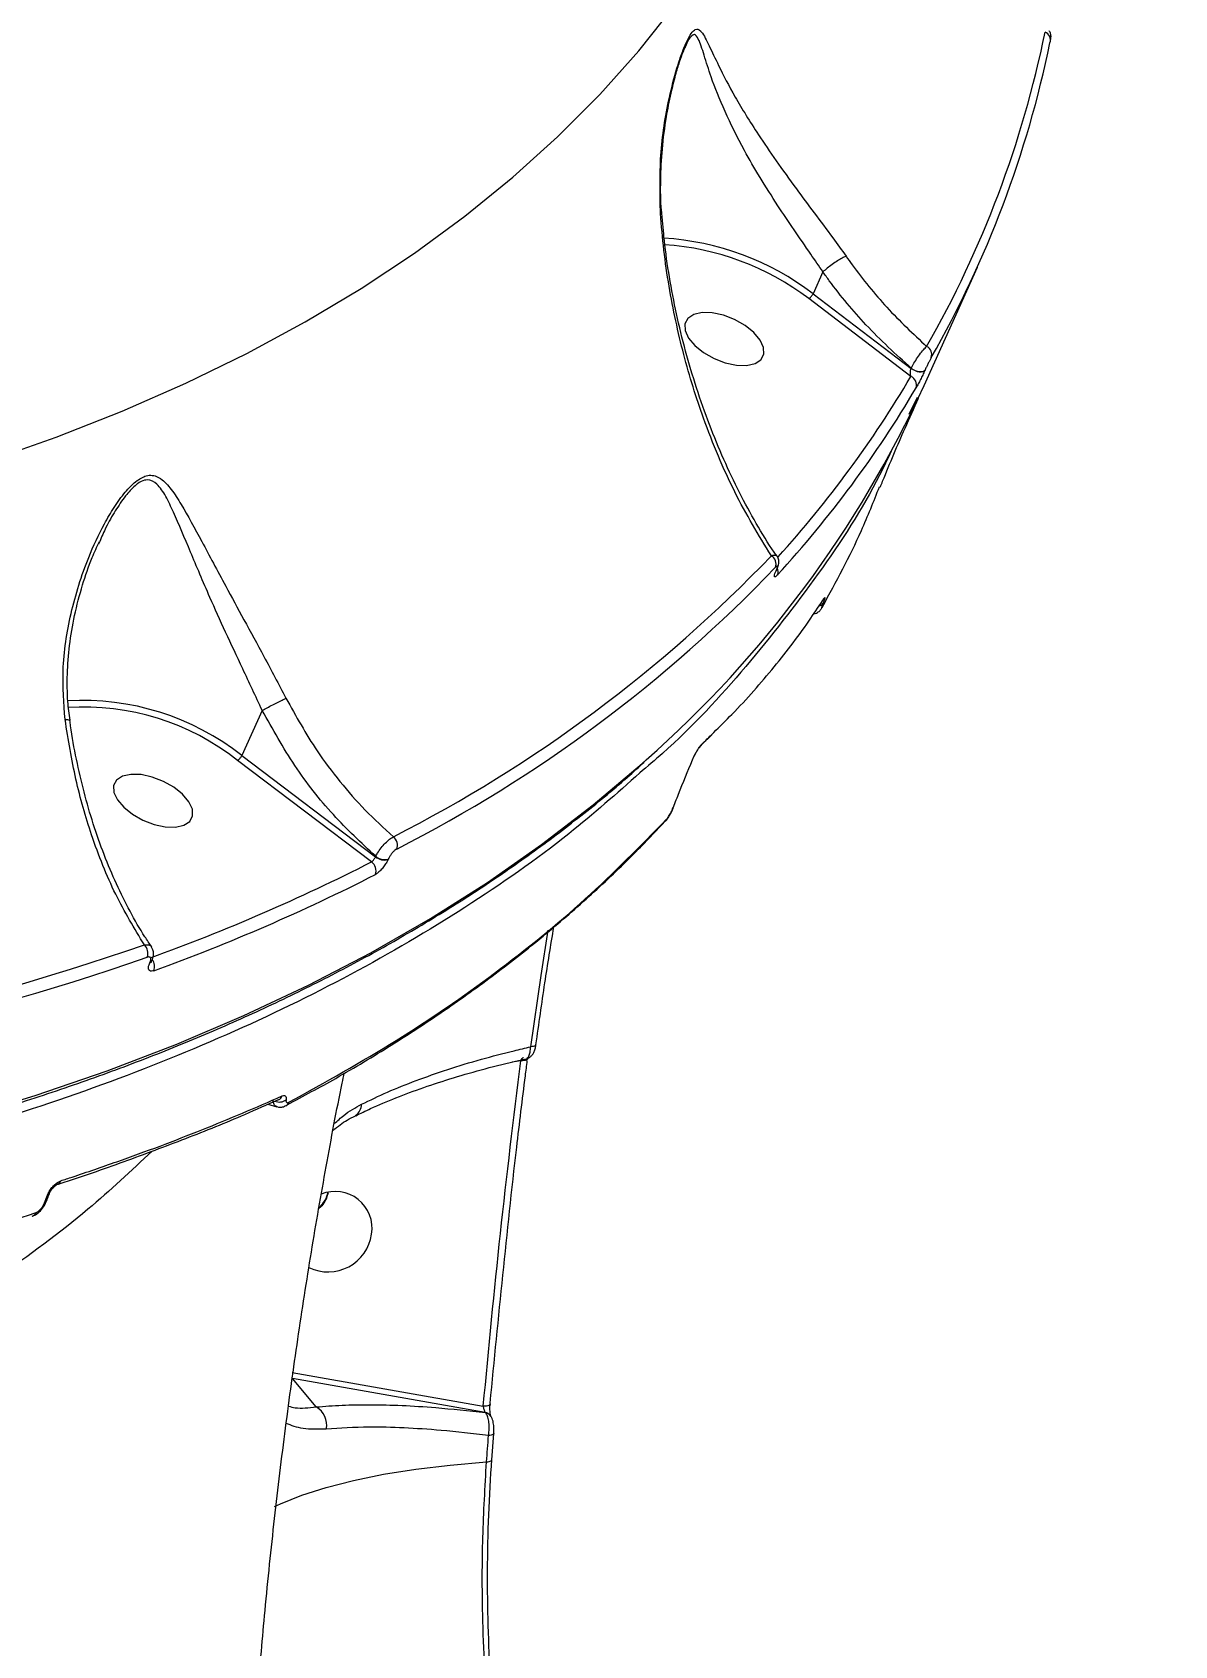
# Model space of a CAD drawing. Header units: millimetres. Extents: x -7720 to 6073, y -7402 to 5433.
# Drawn here: x 1219.8 to 1340.8, y -2225.9 to -2055 of the extents above; entities that cross this region are included whole.
import ezdxf

# ---------------------------------------------------------------- set-up
doc = ezdxf.new("R2010")
doc.units = ezdxf.units.MM
for name, color, linetype in [('DIKOM_ОБЪЕКТ', 7, 'Continuous'), ('DIKOM_РАЗМЕР_ЗОНА', 7, 'Continuous'), ('DIKOM_РАЗМЕР_ОБЪЕКТА', 7, 'Continuous')]:
    doc.layers.add(name, color=color, linetype=linetype)
doc.styles.add('style1', font='arial.ttf', dxfattribs={"width": 0.8})
doc.dimstyles.new('1-50', dxfattribs={"dimtxt": 300, "dimasz": 200, "dimexe": 100, "dimexo": 0, "dimgap": 100, "dimtad": 1, "dimtxsty": 'style1', "dimcen": 200, "dimclrd": 7, "dimclre": 7, "dimclrt": 7, "dimadec": 1, "dimazin": 2, "dimtfac": 1, "dimtmove": 0, "dimatfit": 2, "dimfxl": 0, "dimlwd": 25, "dimlwe": 18, "dimarcsym": 0})

# ---------------------------------------------------------------- blocks, each defined once
blk = doc.blocks.new('*D0')
at = {"layer": 'Defpoints', "color": 0, "transparency": 16777216}
for p in [(-1165.04, 3934.07), (-6387.82, -4153.36), (1392.52, -4153.36)]:
    blk.add_point(p, dxfattribs=at)
at = {"layer": 'DIKOM_РАЗМЕР_ОБЪЕКТА', "color": 7, "lineweight": 18, "transparency": 16777216}
for p, q in [((-1165.04, 3934.07), (-6487.82, 3934.07)), ((1392.52, -4153.36), (-6487.82, -4153.36))]:
    blk.add_line(p, q, dxfattribs=at)
at = {"layer": 'DIKOM_РАЗМЕР_ОБЪЕКТА', "color": 7, "lineweight": 25, "transparency": 16777216}
blk.add_line((-6387.82, 3734.07), (-6387.82, -3953.36), dxfattribs=at)
at = {"layer": 'DIKOM_РАЗМЕР_ОБЪЕКТА', "color": 7, "transparency": 16777216}
for points in [[(-6421.16, 3734.07), (-6354.49, 3734.07), (-6387.82, 3934.07)], [(-6421.16, -3953.36), (-6354.49, -3953.36), (-6387.82, -4153.36)]]:
    blk.add_solid(points, dxfattribs=at)
at = {"layer": 'DIKOM_РАЗМЕР_ОБЪЕКТА', "color": 7, "transparency": 16777216, "insert": (-6640.99, -109.65), "char_height": 300, "attachment_point": 5, "rotation": 90, "style": 'style1'}
blk.add_mtext('8100', dxfattribs=at)
blk = doc.blocks.new('*D1')
at = {"layer": 'Defpoints', "color": 0, "transparency": 16777216}
for p in [(-3938.71, 77.29), (4572.68, -275.21), (4572.68, -6577.9)]:
    blk.add_point(p, dxfattribs=at)
at = {"layer": 'DIKOM_РАЗМЕР_ОБЪЕКТА', "color": 7, "lineweight": 18, "transparency": 16777216}
for p, q in [((-3938.71, 77.29), (-3938.71, -6677.9)), ((4572.68, -275.21), (4572.68, -6677.9))]:
    blk.add_line(p, q, dxfattribs=at)
at = {"layer": 'DIKOM_РАЗМЕР_ОБЪЕКТА', "color": 7, "lineweight": 25, "transparency": 16777216}
blk.add_line((-3738.71, -6577.9), (4372.68, -6577.9), dxfattribs=at)
at = {"layer": 'DIKOM_РАЗМЕР_ОБЪЕКТА', "color": 7, "transparency": 16777216}
for points in [[(-3738.71, -6544.56), (-3738.71, -6611.23), (-3938.71, -6577.9)], [(4372.68, -6544.56), (4372.68, -6611.23), (4572.68, -6577.9)]]:
    blk.add_solid(points, dxfattribs=at)
at = {"layer": 'DIKOM_РАЗМЕР_ОБЪЕКТА', "color": 7, "transparency": 16777216, "insert": (316.98, -6324.72), "char_height": 300, "attachment_point": 5, "style": 'style1'}
blk.add_mtext('8500', dxfattribs=at)
blk = doc.blocks.new('*D2')
at = {"layer": 'Defpoints', "color": 0, "transparency": 16777216}
for p in [(-2365.16, 5433.02), (-7269.56, -6016.09), (1800.96, -6016.09)]:
    blk.add_point(p, dxfattribs=at)
at = {"layer": 'DIKOM_РАЗМЕР_ЗОНА', "color": 7, "lineweight": 18, "transparency": 16777216}
for p, q in [((-2365.16, 5433.02), (-7369.56, 5433.02)), ((1800.96, -6016.09), (-7369.56, -6016.09))]:
    blk.add_line(p, q, dxfattribs=at)
at = {"layer": 'DIKOM_РАЗМЕР_ЗОНА', "color": 7, "lineweight": 25, "transparency": 16777216}
blk.add_line((-7269.56, 5233.02), (-7269.56, -5816.09), dxfattribs=at)
at = {"layer": 'DIKOM_РАЗМЕР_ЗОНА', "color": 7, "transparency": 16777216}
for points in [[(-7302.9, 5233.02), (-7236.23, 5233.02), (-7269.56, 5433.02)], [(-7302.9, -5816.09), (-7236.23, -5816.09), (-7269.56, -6016.09)]]:
    blk.add_solid(points, dxfattribs=at)
at = {"layer": 'DIKOM_РАЗМЕР_ЗОНА', "color": 7, "transparency": 16777216, "insert": (-7522.73, -291.53), "char_height": 300, "attachment_point": 5, "rotation": 90, "style": 'style1'}
blk.add_mtext('11500', dxfattribs=at)
blk = doc.blocks.new('*D3')
at = {"layer": 'Defpoints', "color": 0, "transparency": 16777216}
for p in [(-5938.71, -432.44), (6072.68, -1006.94), (6072.68, -7302.44)]:
    blk.add_point(p, dxfattribs=at)
at = {"layer": 'DIKOM_РАЗМЕР_ЗОНА', "color": 7, "lineweight": 18, "transparency": 16777216}
for p, q in [((-5938.71, -432.44), (-5938.71, -7402.44)), ((6072.68, -1006.94), (6072.68, -7402.44))]:
    blk.add_line(p, q, dxfattribs=at)
at = {"layer": 'DIKOM_РАЗМЕР_ЗОНА', "color": 7, "lineweight": 25, "transparency": 16777216}
blk.add_line((-5738.71, -7302.44), (5872.68, -7302.44), dxfattribs=at)
at = {"layer": 'DIKOM_РАЗМЕР_ЗОНА', "color": 7, "transparency": 16777216}
for points in [[(-5738.71, -7269.1), (-5738.71, -7335.77), (-5938.71, -7302.44)], [(5872.68, -7269.1), (5872.68, -7335.77), (6072.68, -7302.44)]]:
    blk.add_solid(points, dxfattribs=at)
at = {"layer": 'DIKOM_РАЗМЕР_ЗОНА', "color": 7, "transparency": 16777216, "insert": (66.98, -7049.26), "char_height": 300, "attachment_point": 5, "style": 'style1'}
blk.add_mtext('12000', dxfattribs=at)

msp = doc.modelspace()

# ---------------------------------------------------------------- linework, layer by layer
at = {"layer": 'DIKOM_ОБЪЕКТ', "color": 7, "linetype": 'Continuous', "lineweight": 15}
for p, q in [((1289.03, -2056.43), (1288.969, -2056.581)), ((1303.568, -2080.367), (1302.528, -2082.674)), ((1303.568, -2080.367), (1303.572, -2080.362)), ((1314.278, -2092.392), (1319.928, -2079.856)), ((1312.888, -2091.444), (1302.071, -2083.196)), ((1302.528, -2082.674), (1312.917, -2090.594)), ((1312.917, -2090.594), (1312.928, -2090.569)), ((1314.395, -2090.742), (1314.383, -2090.768)), ((1313.541, -2093.68), (1312.68, -2095.462)), ((1226.98, -2108.923), (1226.853, -2109.203)), ((1298.617, -2112.028), (1298.653, -2111.948)), ((1298.633, -2112.032), (1298.67, -2111.95)), ((1298.667, -2111.954), (1298.703, -2111.873)), ((1303.527, -2115.842), (1303.49, -2115.92)), ((1303.685, -2114.961), (1303.613, -2115.096)), ((1244.186, -2126.821), (1242.035, -2131.593)), ((1290.708, -2130.479), (1291.8, -2129.413)), ((1242.035, -2131.593), (1256.194, -2142.328)), ((1255.768, -2142.875), (1241.579, -2132.117)), ((1286.786, -2138.638), (1286.845, -2138.577)), ((1256.194, -2142.328), (1256.214, -2142.285)), ((1257.541, -2142.58), (1257.522, -2142.623)), ((1232.273, -2153.582), (1232.301, -2153.52)), ((1232.481, -2153.409), (1232.509, -2153.347)), ((1273.175, -2162.25), (1273.177, -2162.238)), ((1271.575, -2163.943), (1270.66, -2164.082)), ((1244.78, -2168.554), (1245.737, -2168.84)), ((1221.143, -2179.006), (1221.448, -2178.197)), ((1221.356, -2178.819), (1221.36, -2178.809)), ((1247.379, -2196.987), (1267.604, -2200.555)), ((1249.915, -2200.626), (1247.386, -2197.615)), ((1267.818, -2201.219), (1247.386, -2197.615)), ((1267.824, -2201.228), (1267.818, -2201.219)), ((1268.504, -2206.237), (1268.717, -2203.452))]:
    msp.add_line(p, q, dxfattribs=at)
at = {"layer": 'DIKOM_ОБЪЕКТ', "color": 7, "linetype": 'Continuous', "lineweight": 15, "flags": 128}
for points in [[(1215.127, -2100.406), (1222.369, -2097.867), (1229.359, -2095.121), (1236.091, -2092.17), (1242.557, -2089.017), (1248.753, -2085.666), (1254.672, -2082.119), (1260.309, -2078.38), (1265.659, -2074.451), (1270.716, -2070.338), (1275.476, -2066.043), (1279.935, -2061.571), (1284.088, -2056.926), (1287.931, -2052.111), (1291.462, -2047.133), (1294.676, -2041.994), (1297.57, -2036.701), (1299.669, -2032.326)], [(1290.016, -2088.175), (1290.94, -2088.915), (1292.042, -2089.539), (1293.233, -2089.996), (1294.415, -2090.249), (1295.494, -2090.278), (1296.381, -2090.08), (1297.005, -2089.672), (1297.315, -2089.087), (1297.286, -2088.371), (1296.921, -2087.583), (1296.249, -2086.787), (1295.324, -2086.047), (1294.222, -2085.423), (1293.032, -2084.966), (1291.849, -2084.713), (1290.771, -2084.684), (1289.884, -2084.882), (1289.26, -2085.29), (1288.95, -2085.876), (1288.978, -2086.591), (1289.343, -2087.379), (1290.016, -2088.175)], [(1312.917, -2090.594), (1313.112, -2090.723), (1313.329, -2090.829), (1313.556, -2090.906), (1313.778, -2090.949), (1313.983, -2090.957), (1314.158, -2090.927), (1314.294, -2090.863), (1314.383, -2090.768)], [(1312.928, -2090.569), (1313.124, -2090.698), (1313.341, -2090.803), (1313.567, -2090.88), (1313.789, -2090.924), (1313.994, -2090.931), (1314.17, -2090.902), (1314.306, -2090.838), (1314.395, -2090.742)], [(1298.668, -2111.95), (1298.654, -2111.979), (1298.617, -2112.028)], [(1298.702, -2111.875), (1298.69, -2111.898), (1298.653, -2111.948)], [(1212.281, -2170.043), (1220.145, -2167.633), (1227.765, -2165.013), (1235.136, -2162.187), (1242.251, -2159.157), (1249.104, -2155.925), (1255.689, -2152.495), (1262.001, -2148.868), (1268.035, -2145.049), (1273.785, -2141.04), (1279.247, -2136.844), (1284.416, -2132.466), (1284.849, -2132.079)], [(1289.753, -2132.058), (1289.793, -2132.003), (1289.809, -2131.969)], [(1229.522, -2137.095), (1230.447, -2137.835), (1231.549, -2138.459), (1232.74, -2138.916), (1233.922, -2139.169), (1235, -2139.198), (1235.888, -2139), (1236.511, -2138.592), (1236.822, -2138.006), (1236.793, -2137.291), (1236.428, -2136.503), (1235.756, -2135.707), (1234.831, -2134.967), (1233.729, -2134.343), (1232.538, -2133.886), (1231.356, -2133.633), (1230.278, -2133.604), (1229.391, -2133.802), (1228.767, -2134.21), (1228.456, -2134.796), (1228.485, -2135.511), (1228.85, -2136.299), (1229.522, -2137.095)], [(1272.63, -2162.463), (1273.725, -2154.908), (1274.466, -2150.12)], [(1273.186, -2162.246), (1273.181, -2162.265), (1273.15, -2162.316), (1273.091, -2162.362), (1273.007, -2162.401), (1272.9, -2162.431), (1272.773, -2162.452), (1272.63, -2162.463)], [(1272.294, -2163.747), (1272.285, -2163.774), (1272.24, -2163.826), (1272.161, -2163.87), (1272.05, -2163.905), (1271.912, -2163.929), (1271.752, -2163.942), (1271.575, -2163.943)], [(1254.044, -2169.754), (1254.044, -2169.754), (1254.082, -2169.734)], [(1268.327, -2200.325), (1268.318, -2200.355), (1268.273, -2200.409), (1268.194, -2200.458), (1268.082, -2200.498), (1267.943, -2200.528), (1267.782, -2200.547), (1267.604, -2200.555)], [(1268.299, -2200.233), (1268.327, -2200.295), (1268.327, -2200.325)], [(1268.717, -2203.451), (1268.713, -2203.473), (1268.682, -2203.518), (1268.624, -2203.559), (1268.54, -2203.595), (1268.433, -2203.624), (1268.306, -2203.646), (1268.162, -2203.661)], [(1267.949, -2206.444), (1267.975, -2206.096), (1268.002, -2205.748), (1268.028, -2205.4), (1268.054, -2205.052), (1268.081, -2204.704), (1268.108, -2204.356), (1268.135, -2204.008), (1268.162, -2203.661)], [(1245.497, -2211.188), (1246.144, -2210.882), (1248.398, -2209.972), (1250.976, -2209.145), (1253.858, -2208.407), (1257.022, -2207.763), (1260.444, -2207.218), (1264.095, -2206.778), (1267.949, -2206.444)], [(1267.949, -2206.444), (1268.093, -2206.43), (1268.221, -2206.407), (1268.328, -2206.378), (1268.411, -2206.343), (1268.469, -2206.302), (1268.5, -2206.258), (1268.504, -2206.236)]]:
    msp.add_lwpolyline(points, dxfattribs=at)
at = {"layer": 'DIKOM_ОБЪЕКТ', "color": 7, "linetype": 'Continuous', "lineweight": 15}
for centre, radius, start, end in [((1216.445, -2032.273), 112.965, 330.28771, 348.40649), ((1216.708, -2033.329), 113.218, 330.28815, 348.40626), ((1326.812, -2055.782), 0.858, 339.53242, 70.03429), ((1284.892, -2105.877), 29.145, 52.76275, 86.43507), ((1284.958, -2105.725), 28.292, 52.77967, 86.27587), ((1314.145, -2089.122), 0.952, 340.23338, 64.30612), ((1206.078, -2042.912), 118.978, 311.45773, 335.42512), ((1211.458, -2031.601), 117.767, 317.90041, 329.4595), ((1312.521, -2092.34), 0.968, 340.61806, 67.74454), ((1211.638, -2032.592), 118.198, 317.48719, 329.45545), ((1190.136, -2007.096), 149.457, 297.03922, 316.25565), ((1297.591, -2111.321), 1.024, 340.28568, 59.67027), ((1190.341, -2008.093), 149.792, 297.03958, 316.25542), ((1297.937, -2112.123), 0.896, 337.54389, 24.32773), ((1303.135, -2115.224), 0.525, 274.93413, 326.28305), ((1225.158, -2153.139), 27.369, 51.92741, 93.27783), ((1225.322, -2152.692), 26.223, 51.68834, 93.75136), ((1290.1, -2129.969), 0.812, 313.28208, 335.84253), ((1286.338, -2138.098), 0.725, 316.84321, 338.37103), ((1257.36, -2141.113), 1.149, 339.67652, 51.258), ((1162.669, -1960.499), 204.764, 289.89872, 297.04344), ((1255.094, -2143.814), 1.157, 339.7403, 54.30712), ((1257.133, -2141.238), 1.439, 229.29056, 285.70085), ((1257.152, -2141.195), 1.438, 229.28272, 285.7185), ((1162.865, -1961.421), 205.234, 289.89829, 297.04366), ((1137.122, -1878.072), 289.479, 276.04286, 289.07194), ((1230.87, -2152.547), 1.221, 339.1201, 46.48396), ((1137.211, -1878.777), 290.13, 276.0431, 289.07171), ((1232.183, -2153.263), 0.331, 285.78219, 334.44379), ((1232.211, -2153.201), 0.332, 285.76598, 333.47703), ((1231.605, -2153.967), 1.194, 338.6605, 37.28659), ((1245.996, -2167.15), 1.173, 246.68737, 307.92298), ((1245.637, -2167.403), 0.727, 293.10218, 337.82291), ((1246.378, -2168.103), 0.685, 297.72255, 339.5324), ((1253.327, -2168.574), 1.384, 303.04255, 0.50718), ((1222.232, -2176.423), 0.674, 288.33459, 339.05618), ((1251.919, -2181.699), 3.912, 350.76943, 112.33801), ((1221.037, -2178.67), 0.352, 287.53068, 334.93878), ((1221.343, -2177.862), 0.351, 287.54879, 337.62043), ((1219.625, -2179.802), 0.652, 289.84473, 340.69885), ((1251.159, -2181.645), 4.671, 244.40446, 351.61379), ((1248.83, -2202.533), 2.193, 348.71628, 60.35571), ((1267.663, -2202.082), 0.876, 38.19237, 79.82557), ((1267.673, -2202.084), 0.87, 37.38168, 79.98823)]:
    msp.add_arc(centre, radius, start, end, dxfattribs=at)
for points, knots in [([(1286.37, -2074.168), (1286.324, -2072.12), (1286.229, -2067.968), (1287.05, -2062.792), (1287.949, -2059.253), (1288.592, -2057.295), (1289.116, -2055.979), (1289.636, -2055.023), (1290.151, -2054.54), (1290.476, -2054.681), (1290.945, -2055.205), (1291.507, -2056.353), (1292.589, -2058.678), (1294.21, -2061.794), (1296.325, -2065.249), (1298.587, -2068.57), (1300.596, -2071.353), (1302.646, -2074.111), (1304.443, -2076.515), (1305.554, -2078.057), (1306.02, -2078.704)], [0, 0, 0, 0, 0.0952085, 0.1929562, 0.2448, 0.2710704, 0.2981702, 0.3242902, 0.3503875, 0.3910753, 0.4019429, 0.4719631, 0.5438092, 0.6393962, 0.7378516, 0.7988543, 0.8613642, 0.9113743, 0.9628382, 1, 1, 1, 1]), ([(1303.572, -2080.362), (1303.571, -2080.361), (1303.138, -2079.743), (1302.128, -2078.238), (1300.494, -2075.882), (1298.656, -2073.142), (1296.871, -2070.318), (1294.903, -2066.928), (1293.108, -2063.281), (1291.785, -2059.972), (1290.978, -2057.336), (1290.555, -2056.031), (1290.201, -2055.35), (1289.955, -2055.093), (1289.512, -2055.49), (1289.193, -2056.024), (1289.033, -2056.422), (1289.03, -2056.43)], [0, 0, 0, 0, 0.0000332, 0.0517498, 0.1237916, 0.1959109, 0.2850496, 0.374303, 0.5152496, 0.6564093, 0.7583711, 0.8599454, 0.8751265, 0.9306667, 0.965029, 0.9992579, 1, 1, 1, 1]), ([(1327.665, -2055.891), (1327.682, -2055.816), (1327.718, -2055.659), (1327.733, -2055.465), (1327.713, -2055.213), (1327.655, -2054.988), (1327.565, -2054.867), (1327.531, -2054.821)], [0, 0, 0, 0, 0.24453861, 0.51299204, 0.68998857, 0.88057856, 1, 1, 1, 1]), ([(1286.516, -2074.189), (1286.504, -2074.083), (1286.372, -2072.913), (1286.373, -2070.62), (1286.529, -2067.302), (1286.931, -2064.224), (1287.435, -2061.601), (1287.923, -2059.642), (1288.367, -2058.167), (1288.717, -2057.17), (1288.907, -2056.732), (1288.973, -2056.583)], [0, 0, 0, 0, 0.0171006, 0.1894369, 0.368658, 0.5546453, 0.694152, 0.8065948, 0.8918745, 0.9629512, 1, 1, 1, 1]), ([(1298.109, -2110.437), (1296.775, -2108.254), (1294.759, -2104.953), (1292.471, -2099.907), (1290.591, -2095.111), (1288.738, -2089.15), (1287.434, -2083.103), (1286.693, -2078.062), (1286.478, -2075.466), (1286.37, -2074.168)], [0, 0, 0, 0, 0.2227143, 0.3367339, 0.4507479, 0.6310034, 0.8132754, 0.9066466, 1, 1, 1, 1]), ([(1286.37, -2074.168), (1286.396, -2074.169), (1286.479, -2074.173), (1286.548, -2074.18), (1286.52, -2074.19), (1286.517, -2074.191)], [0, 0, 0, 0, 0.2805943, 0.9127123, 1, 1, 1, 1]), ([(1298.722, -2110.502), (1298.617, -2110.357), (1297.841, -2109.277), (1296.496, -2107.03), (1294.704, -2103.762), (1293.049, -2100.256), (1291.528, -2096.561), (1290.174, -2092.725), (1289.009, -2088.805), (1288.047, -2084.871), (1287.299, -2080.954), (1286.78, -2077.399), (1286.602, -2075.142), (1286.526, -2074.191)], [0, 0, 0, 0, 0.01605645, 0.11967206, 0.22380195, 0.328441, 0.43354522, 0.53891381, 0.64145972, 0.74139781, 0.83823501, 0.93176334, 1, 1, 1, 1]), ([(1306.02, -2078.704), (1306.006, -2078.71), (1305.89, -2078.756), (1305.608, -2078.897), (1305.11, -2079.195), (1304.556, -2079.573), (1304.008, -2079.984), (1303.717, -2080.236), (1303.572, -2080.362)], [0, 0, 0, 0, 0.0259841, 0.2095845, 0.4071919, 0.6047969, 0.8024098, 1, 1, 1, 1]), ([(1306.02, -2078.704), (1306.235, -2079.006), (1307.585, -2080.899), (1310.315, -2084.277), (1313.125, -2086.917), (1314.558, -2088.264)], [0, 0, 0, 0, 0.0849871, 0.5334672, 1, 1, 1, 1]), ([(1312.928, -2090.569), (1311.297, -2089.083), (1308.202, -2086.266), (1305.22, -2082.641), (1303.793, -2080.677), (1303.568, -2080.367)], [0, 0, 0, 0, 0.4843392, 0.9185156, 1, 1, 1, 1]), ([(1302.071, -2083.196), (1302.079, -2083.192), (1302.1, -2083.182), (1302.157, -2083.146), (1302.247, -2083.072), (1302.358, -2082.949), (1302.46, -2082.81), (1302.505, -2082.719), (1302.528, -2082.674)], [0, 0, 0, 0, 0.053526, 0.1413944, 0.3560593, 0.5706953, 0.7853771, 1, 1, 1, 1]), ([(1312.928, -2090.569), (1312.968, -2090.49), (1313.099, -2090.229), (1313.393, -2089.726), (1313.803, -2089.12), (1314.224, -2088.584), (1314.447, -2088.37), (1314.558, -2088.264)], [0, 0, 0, 0, 0.094282, 0.3122693, 0.5411834, 0.7714156, 1, 1, 1, 1]), ([(1312.888, -2091.444), (1312.873, -2091.385), (1312.844, -2091.271), (1312.83, -2091.06), (1312.843, -2090.865), (1312.87, -2090.732), (1312.893, -2090.651), (1312.908, -2090.615), (1312.917, -2090.594)], [0, 0, 0, 0, 0.2684994, 0.5228442, 0.7425719, 0.8690622, 0.9242305, 1, 1, 1, 1]), ([(1315.041, -2089.444), (1315.003, -2089.513), (1314.927, -2089.65), (1314.769, -2089.959), (1314.603, -2090.295), (1314.475, -2090.566), (1314.413, -2090.702), (1314.395, -2090.742)], [0, 0, 0, 0, 0.2336965, 0.4673262, 0.6955308, 0.9087224, 1, 1, 1, 1]), ([(1314.383, -2090.768), (1314.356, -2090.829), (1314.266, -2091.027), (1314.08, -2091.42), (1313.838, -2091.909), (1313.605, -2092.361), (1313.491, -2092.561), (1313.434, -2092.661)], [0, 0, 0, 0, 0.09314155, 0.30388035, 0.53024331, 0.76517519, 1, 1, 1, 1]), ([(1309.65, -2103.167), (1309.733, -2102.959), (1310.597, -2100.784), (1311.943, -2097.638), (1313.208, -2094.796), (1313.677, -2093.743)], [0, 0, 0, 0, 0.0625366, 0.6523226, 1, 1, 1, 1]), ([(1310.802, -2099.352), (1310.401, -2100.201), (1308.26, -2104.737), (1303.215, -2112.414), (1295.547, -2122.253), (1289.141, -2129.254), (1284.984, -2132.764), (1284.173, -2133.45)], [0, 0, 0, 0, 0.0664005, 0.3544944, 0.6425889, 0.9302239, 1, 1, 1, 1]), ([(1223.317, -2127.788), (1223.189, -2126.058), (1222.911, -2122.288), (1223.818, -2116.467), (1225.437, -2111.273), (1227.157, -2107.576), (1228.501, -2105.284), (1229.616, -2103.727), (1230.793, -2102.5), (1231.67, -2102.006), (1232.583, -2101.843), (1233.531, -2102.202), (1234.58, -2103.375), (1235.972, -2105.532), (1237.772, -2108.886), (1240.009, -2113.078), (1242.252, -2117.218), (1244.429, -2121.193), (1245.93, -2124.05), (1246.71, -2125.535)], [0, 0, 0, 0, 0.0790201, 0.1721802, 0.2680582, 0.3287296, 0.3610585, 0.3938994, 0.4223321, 0.4513195, 0.459943, 0.498992, 0.5446052, 0.5914353, 0.6876192, 0.7865795, 0.8546767, 0.9244451, 1, 1, 1, 1]), ([(1244.19, -2126.816), (1244.19, -2126.815), (1243.498, -2125.34), (1242.164, -2122.504), (1240.293, -2118.503), (1238.393, -2114.315), (1236.565, -2109.947), (1235.096, -2106.463), (1234, -2104.096), (1233.148, -2102.828), (1232.336, -2102.356), (1231.598, -2102.454), (1231.157, -2102.675), (1230.471, -2103.22), (1229.643, -2104.138), (1228.612, -2105.674), (1227.678, -2107.301), (1227.194, -2108.424), (1226.98, -2108.923)], [0, 0, 0, 0, 0.0000471, 0.1093808, 0.2102452, 0.3112473, 0.4541839, 0.5971563, 0.6634076, 0.7293272, 0.7824531, 0.7938942, 0.8234753, 0.8323361, 0.8709186, 0.9169397, 0.9631399, 1, 1, 1, 1]), ([(812.419, -2104.044), (814.225, -2104.942), (819.461, -2107.547), (828.193, -2111.751), (838.635, -2116.606), (849.148, -2121.311), (859.723, -2125.866), (870.351, -2130.266), (881.026, -2134.507), (891.738, -2138.588), (902.479, -2142.504), (913.243, -2146.253), (924.02, -2149.831), (934.803, -2153.237), (945.583, -2156.468), (956.352, -2159.521), (967.103, -2162.393), (977.827, -2165.084), (988.516, -2167.59), (999.162, -2169.91), (1009.758, -2172.042), (1020.294, -2173.985), (1030.764, -2175.736), (1041.159, -2177.295), (1051.472, -2178.661), (1061.695, -2179.832), (1071.82, -2180.807), (1081.839, -2181.586), (1091.746, -2182.168), (1101.533, -2182.553), (1111.191, -2182.741), (1120.715, -2182.73), (1130.097, -2182.521), (1139.33, -2182.115), (1148.406, -2181.511), (1157.32, -2180.71), (1166.065, -2179.713), (1174.633, -2178.519), (1183.018, -2177.131), (1191.215, -2175.548), (1199.217, -2173.773), (1207.017, -2171.806), (1214.61, -2169.648), (1221.991, -2167.302), (1229.153, -2164.769), (1236.091, -2162.052), (1242.8, -2159.15), (1249.274, -2156.069), (1255.509, -2152.808), (1261.5, -2149.372), (1267.241, -2145.761), (1272.734, -2141.983), (1277.952, -2138.027), (1281.924, -2134.798), (1284.063, -2132.832), (1284.645, -2132.298)], [0, 0, 0, 0, 0.0101398, 0.0294041, 0.0486687, 0.0679335, 0.0871981, 0.1064628, 0.1257275, 0.1449922, 0.1642572, 0.1835222, 0.2027874, 0.2220526, 0.2413182, 0.260584, 0.2798499, 0.2991162, 0.3183828, 0.3376497, 0.3569168, 0.3761843, 0.3954523, 0.4147208, 0.4339895, 0.4532589, 0.4725287, 0.4917991, 0.5110699, 0.5303412, 0.5496132, 0.5688857, 0.5881587, 0.6074323, 0.6267065, 0.6459811, 0.6652562, 0.6845316, 0.7038075, 0.7230834, 0.7423596, 0.7616356, 0.7809112, 0.8001862, 0.8194604, 0.8387332, 0.8580046, 0.8772739, 0.8965405, 0.9158044, 0.9350645, 0.9543207, 0.9735721, 0.9928187, 1, 1, 1, 1]), ([(1303.527, -2115.842), (1304.973, -2113.181), (1307.218, -2109.05), (1308.946, -2104.685), (1309.561, -2103.131)], [0, 0, 0, 0, 0.6440385, 1, 1, 1, 1]), ([(1284.173, -2133.45), (1281.726, -2135.628), (1276.045, -2140.684), (1265.8, -2147.806), (1253.712, -2154.933), (1240.554, -2161.317), (1226.437, -2166.956), (1211.413, -2171.816), (1195.524, -2175.876), (1178.778, -2179.113), (1161.22, -2181.538), (1142.912, -2183.151), (1123.941, -2183.945), (1104.393, -2183.916), (1084.324, -2183.056), (1063.759, -2181.35), (1042.741, -2178.817), (1021.339, -2175.472), (999.654, -2171.333), (977.786, -2166.419), (956.826, -2160.998), (936.815, -2155.196), (917.777, -2149.133), (898.729, -2142.521), (879.756, -2135.391), (861.026, -2127.81), (842.589, -2119.797), (826.34, -2112.285), (816.279, -2107.32), (812.18, -2105.298)], [0, 0, 0, 0, 0.0297851, 0.0691491, 0.1086373, 0.1481887, 0.1877399, 0.2272281, 0.2665922, 0.3059565, 0.3454449, 0.3849966, 0.4245483, 0.4640367, 0.503401, 0.5427654, 0.5822539, 0.6218055, 0.6613571, 0.7008456, 0.7402099, 0.7740607, 0.8080915, 0.8421623, 0.8762331, 0.9102638, 0.9436515, 0.9770394, 1, 1, 1, 1]), ([(1223.843, -2127.875), (1223.755, -2127.214), (1223.539, -2125.591), (1223.526, -2122.932), (1223.754, -2119.886), (1224.292, -2116.721), (1225.106, -2113.609), (1226.001, -2110.971), (1226.692, -2109.481), (1226.956, -2108.912)], [0, 0, 0, 0, 0.1019448, 0.2502834, 0.4070586, 0.5712975, 0.7435665, 0.9018938, 1, 1, 1, 1]), ([(1298.109, -2110.437), (1298.132, -2110.428), (1298.295, -2110.369), (1298.526, -2110.353), (1298.7, -2110.409), (1298.725, -2110.496), (1298.726, -2110.499)], [0, 0, 0, 0, 0.0823747, 0.5648758, 0.9818225, 1, 1, 1, 1]), ([(1298.701, -2111.875), (1298.708, -2111.86), (1298.788, -2111.692), (1298.87, -2111.46), (1298.926, -2111.085), (1298.881, -2110.746), (1298.761, -2110.569), (1298.716, -2110.504)], [0, 0, 0, 0, 0.0328393, 0.3675015, 0.5998196, 0.8531143, 1, 1, 1, 1]), ([(1298.765, -2112.465), (1298.753, -2112.478), (1298.663, -2112.576), (1298.535, -2112.682), (1298.441, -2112.683), (1298.428, -2112.563), (1298.48, -2112.35), (1298.571, -2112.136), (1298.617, -2112.028)], [0, 0, 0, 0, 0.0392282, 0.2872463, 0.4951887, 0.6710122, 0.8353324, 1, 1, 1, 1]), ([(1298.653, -2111.948), (1298.683, -2111.878), (1298.742, -2111.738), (1298.776, -2111.601), (1298.767, -2111.526), (1298.705, -2111.528), (1298.623, -2111.596), (1298.564, -2111.657), (1298.556, -2111.666)], [0, 0, 0, 0, 0.1673272, 0.3344967, 0.5091823, 0.713079, 0.9577528, 1, 1, 1, 1]), ([(1292.002, -2129.171), (1292.651, -2128.531), (1294.952, -2126.26), (1298.492, -2122.243), (1301.628, -2118.115), (1303.232, -2115.656), (1303.685, -2114.961)], [0, 0, 0, 0, 0.1408665, 0.4997161, 0.8585641, 1, 1, 1, 1]), ([(1302.628, -2116.557), (1302.673, -2116.555), (1302.802, -2116.548), (1302.988, -2116.465), (1303.166, -2116.346), (1303.289, -2116.222), (1303.374, -2116.11), (1303.431, -2116.023), (1303.471, -2115.951), (1303.488, -2115.919)], [0, 0, 0, 0, 0.1018817, 0.2931653, 0.4583128, 0.5991861, 0.7227935, 0.8770263, 1, 1, 1, 1]), ([(1303.572, -2115.515), (1303.558, -2115.55), (1303.503, -2115.689), (1303.438, -2115.874), (1303.413, -2115.987), (1303.439, -2115.988), (1303.498, -2115.89), (1303.527, -2115.842)], [0, 0, 0, 0, 0.07985791, 0.31815835, 0.55556484, 0.77742194, 1, 1, 1, 1]), ([(1303.685, -2114.961), (1303.72, -2114.911), (1303.791, -2114.811), (1303.792, -2114.896), (1303.722, -2115.128), (1303.619, -2115.394), (1303.572, -2115.515)], [0, 0, 0, 0, 0.2591431, 0.5177389, 0.7812564, 1, 1, 1, 1]), ([(1303.613, -2115.096), (1303.618, -2115.089), (1303.633, -2115.064), (1303.623, -2115.079), (1303.616, -2115.089)], [0, 0, 0, 0, 0.3178509, 1, 1, 1, 1]), ([(1244.19, -2126.816), (1244.358, -2126.727), (1244.694, -2126.548), (1245.301, -2126.234), (1245.9, -2125.931), (1246.35, -2125.708), (1246.599, -2125.588), (1246.687, -2125.546), (1246.71, -2125.535)], [0, 0, 0, 0, 0.212701, 0.4253934, 0.6380952, 0.8507952, 0.9619069, 1, 1, 1, 1]), ([(1246.71, -2125.535), (1247.763, -2127.435), (1249.478, -2130.528), (1252.404, -2134.406), (1255.085, -2137.482), (1257.069, -2139.294), (1258.079, -2140.217)], [0, 0, 0, 0, 0.3422166, 0.5572691, 0.774604, 1, 1, 1, 1]), ([(1231.711, -2151.661), (1230.661, -2149.927), (1228.53, -2146.407), (1226.149, -2140.393), (1224.337, -2134.147), (1223.66, -2129.924), (1223.317, -2127.788)], [0, 0, 0, 0, 0.2625648, 0.5326655, 0.76365, 1, 1, 1, 1]), ([(1223.317, -2127.788), (1223.367, -2127.789), (1223.512, -2127.791), (1223.712, -2127.815), (1223.842, -2127.846), (1223.811, -2127.88), (1223.81, -2127.881)], [0, 0, 0, 0, 0.1694751, 0.4923033, 0.9751325, 1, 1, 1, 1]), ([(1232.49, -2151.863), (1232.247, -2151.514), (1231.438, -2150.354), (1230.181, -2148.135), (1228.731, -2145.236), (1227.428, -2142.13), (1226.281, -2138.874), (1225.297, -2135.493), (1224.506, -2132.013), (1224.018, -2129.464), (1223.851, -2128.069), (1223.828, -2127.879)], [0, 0, 0, 0, 0.0567388, 0.1889327, 0.3214278, 0.4542258, 0.5870256, 0.7183211, 0.8491156, 0.9794847, 1, 1, 1, 1]), ([(1244.186, -2126.821), (1244.187, -2126.819), (1244.188, -2126.818), (1244.189, -2126.817), (1244.19, -2126.816)], [0, 0, 0, 0, 0.6202041, 1, 1, 1, 1]), ([(1256.214, -2142.285), (1254.685, -2140.859), (1251.589, -2137.97), (1247.497, -2132.741), (1245.297, -2128.806), (1244.186, -2126.821)], [0, 0, 0, 0, 0.3257275, 0.6596805, 1, 1, 1, 1]), ([(1290.841, -2130.302), (1291.055, -2130.1), (1291.452, -2129.726), (1291.828, -2129.346), (1292.002, -2129.171)], [0, 0, 0, 0, 0.5385281, 1, 1, 1, 1]), ([(1241.579, -2132.117), (1241.589, -2132.111), (1241.61, -2132.1), (1241.667, -2132.064), (1241.754, -2131.992), (1241.865, -2131.869), (1241.966, -2131.729), (1242.012, -2131.639), (1242.035, -2131.593)], [0, 0, 0, 0, 0.0701542, 0.1414288, 0.3560422, 0.5707687, 0.7854261, 1, 1, 1, 1]), ([(1289.753, -2132.058), (1289.802, -2131.945), (1289.901, -2131.719), (1290.098, -2131.344), (1290.308, -2130.991), (1290.523, -2130.672), (1290.706, -2130.439), (1290.802, -2130.342), (1290.841, -2130.302)], [0, 0, 0, 0, 0.1643426, 0.3291484, 0.4897636, 0.6616105, 0.8613752, 1, 1, 1, 1]), ([(1289.81, -2131.968), (1289.812, -2131.963), (1289.842, -2131.883), (1289.944, -2131.665), (1290.107, -2131.355), (1290.286, -2131.054), (1290.46, -2130.796), (1290.604, -2130.613), (1290.641, -2130.577), (1290.657, -2130.56)], [0, 0, 0, 0, 0.010662, 0.172594, 0.3281123, 0.4847397, 0.6545967, 0.8468274, 1, 1, 1, 1]), ([(1287.656, -2137.269), (1287.863, -2136.745), (1288.553, -2134.998), (1289.259, -2133.269), (1289.753, -2132.058)], [0, 0, 0, 0, 0.2996405, 1, 1, 1, 1]), ([(1247.02, -2168.343), (1250.866, -2166.209), (1258.558, -2161.941), (1268.973, -2154.711), (1278.61, -2146.931), (1284.212, -2141.22), (1287.012, -2138.365)], [0, 0, 0, 0, 0.2486157, 0.4972319, 0.7486159, 1, 1, 1, 1]), ([(1286.867, -2138.584), (1286.912, -2138.537), (1287.052, -2138.391), (1287.255, -2138.088), (1287.493, -2137.67), (1287.647, -2137.348), (1287.708, -2137.184), (1287.722, -2137.144)], [0, 0, 0, 0, 0.13992294, 0.43633843, 0.67307528, 0.92030033, 1, 1, 1, 1]), ([(1287.012, -2138.365), (1287.019, -2138.358), (1287.066, -2138.307), (1287.159, -2138.189), (1287.298, -2137.981), (1287.433, -2137.748), (1287.56, -2137.498), (1287.624, -2137.345), (1287.656, -2137.269)], [0, 0, 0, 0, 0.03541902, 0.25740472, 0.44825112, 0.62813906, 0.81442504, 1, 1, 1, 1]), ([(1246.837, -2168.611), (1248.562, -2167.686), (1252.348, -2165.657), (1257.899, -2162.312), (1263.536, -2158.625), (1268.898, -2154.772), (1273.997, -2150.759), (1278.828, -2146.575), (1283.113, -2142.545), (1285.66, -2139.835), (1286.786, -2138.638)], [0, 0, 0, 0, 0.1100391, 0.2415433, 0.3728807, 0.5038094, 0.6343763, 0.7650707, 0.8961711, 1, 1, 1, 1]), ([(1256.214, -2142.285), (1256.275, -2142.169), (1256.43, -2141.879), (1256.778, -2141.384), (1257.221, -2140.875), (1257.682, -2140.451), (1257.947, -2140.295), (1258.079, -2140.217)], [0, 0, 0, 0, 0.1423853, 0.3572847, 0.5716762, 0.7857529, 1, 1, 1, 1]), ([(1258.438, -2141.512), (1258.373, -2141.553), (1258.244, -2141.634), (1258.021, -2141.853), (1257.808, -2142.115), (1257.643, -2142.37), (1257.57, -2142.52), (1257.541, -2142.58)], [0, 0, 0, 0, 0.21426353, 0.42848152, 0.64289855, 0.85775679, 1, 1, 1, 1]), ([(1255.768, -2142.875), (1255.799, -2142.853), (1255.859, -2142.81), (1255.964, -2142.695), (1256.065, -2142.561), (1256.145, -2142.432), (1256.18, -2142.358), (1256.194, -2142.328)], [0, 0, 0, 0, 0.2150451, 0.4299795, 0.6447945, 0.859235, 1, 1, 1, 1]), ([(1257.522, -2142.623), (1257.479, -2142.711), (1257.371, -2142.933), (1257.125, -2143.313), (1256.807, -2143.706), (1256.472, -2144.034), (1256.276, -2144.154), (1256.179, -2144.215)], [0, 0, 0, 0, 0.1407732, 0.3552953, 0.5700426, 0.7849571, 1, 1, 1, 1]), ([(1273.186, -2162.246), (1273.493, -2160.06), (1274.08, -2155.878), (1274.753, -2151.737), (1275.074, -2149.761)], [0, 0, 0, 0, 0.5228178, 1, 1, 1, 1]), ([(1231.711, -2151.661), (1231.83, -2151.651), (1232.097, -2151.629), (1232.358, -2151.714), (1232.43, -2151.851), (1232.45, -2151.89)], [0, 0, 0, 0, 0.3655206, 0.8185532, 1, 1, 1, 1]), ([(1232.502, -2153.346), (1232.521, -2153.309), (1232.634, -2153.084), (1232.707, -2152.698), (1232.671, -2152.218), (1232.524, -2151.99), (1232.466, -2151.9)], [0, 0, 0, 0, 0.0815477, 0.4818093, 0.7950897, 1, 1, 1, 1]), ([(1232.301, -2153.52), (1232.333, -2153.439), (1232.395, -2153.276), (1232.394, -2153.089), (1232.319, -2152.971), (1232.186, -2152.934), (1232.065, -2152.967), (1232.011, -2152.982)], [0, 0, 0, 0, 0.2039774, 0.4079983, 0.6135207, 0.8265145, 1, 1, 1, 1]), ([(1232.717, -2154.402), (1232.634, -2154.425), (1232.45, -2154.477), (1232.246, -2154.418), (1232.134, -2154.237), (1232.132, -2153.953), (1232.226, -2153.706), (1232.273, -2153.582)], [0, 0, 0, 0, 0.1742058, 0.3895897, 0.5957884, 0.7978803, 1, 1, 1, 1]), ([(1232.435, -2153.534), (1232.435, -2153.537), (1232.434, -2153.544), (1232.445, -2153.493), (1232.472, -2153.431), (1232.484, -2153.406)], [0, 0, 0, 0, 0.1875716, 0.6678049, 1, 1, 1, 1]), ([(1254.711, -2168.562), (1255.612, -2168.126), (1257.414, -2167.254), (1260.478, -2166.023), (1263.796, -2164.856), (1267.278, -2163.802), (1270.253, -2163.016), (1272.037, -2162.601), (1272.63, -2162.463)], [0, 0, 0, 0, 0.1827953, 0.3655934, 0.5537479, 0.7419025, 0.9141911, 1, 1, 1, 1]), ([(1272.163, -2163.696), (1272.196, -2163.694), (1272.343, -2163.683), (1272.567, -2163.543), (1272.804, -2163.326), (1272.981, -2163.036), (1273.109, -2162.7), (1273.153, -2162.402), (1273.175, -2162.25)], [0, 0, 0, 0, 0.0491954, 0.2196579, 0.3800306, 0.5476086, 0.7694767, 1, 1, 1, 1]), ([(1272.18, -2163.681), (1272.228, -2163.667), (1272.32, -2163.64), (1272.452, -2163.416), (1272.575, -2163.053), (1272.611, -2162.661), (1272.63, -2162.463)], [0, 0, 0, 0, 0.208942, 0.3940072, 0.69505, 1, 1, 1, 1]), ([(1254.105, -2169.775), (1254.619, -2169.52), (1255.937, -2168.865), (1258.338, -2167.861), (1261.266, -2166.768), (1264.425, -2165.735), (1267.794, -2164.781), (1270.395, -2164.111), (1271.909, -2163.79), (1272.192, -2163.73)], [0, 0, 0, 0, 0.1075189, 0.2755971, 0.4453692, 0.6164011, 0.788224, 0.9603733, 1, 1, 1, 1]), ([(1267.604, -2200.555), (1268.182, -2194.453), (1269.338, -2182.248), (1270.829, -2170.045), (1271.575, -2163.943)], [0, 0, 0, 0, 0.4999186, 1, 1, 1, 1]), ([(1272.23, -2163.934), (1272.163, -2164.471), (1271.777, -2167.53), (1270.306, -2179.628), (1269.18, -2191.192), (1268.299, -2200.233)], [0, 0, 0, 0, 0.044441, 0.2528696, 1, 1, 1, 1]), ([(1271.575, -2163.943), (1271.602, -2163.887), (1271.657, -2163.778), (1271.743, -2163.657), (1271.811, -2163.587), (1271.839, -2163.586), (1271.848, -2163.586)], [0, 0, 0, 0, 0.298639, 0.5877916, 0.8622403, 1, 1, 1, 1]), ([(1243.738, -2230.871), (1243.981, -2227.97), (1244.5, -2221.766), (1245.482, -2212.431), (1246.637, -2202.844), (1247.939, -2193.431), (1249.374, -2184.19), (1250.953, -2175.153), (1252.127, -2168.847), (1252.809, -2165.612), (1252.882, -2165.264)], [0, 0, 0, 0, 0.1258964, 0.2692618, 0.4124077, 0.5553371, 0.6980508, 0.8405582, 0.9828663, 1, 1, 1, 1]), ([(1246.311, -2167.677), (1246.392, -2167.652), (1246.556, -2167.601), (1246.698, -2167.707), (1246.738, -2167.887), (1246.722, -2168.034), (1246.717, -2168.075)], [0, 0, 0, 0, 0.2927275, 0.5849382, 0.8819648, 1, 1, 1, 1]), ([(1222.453, -2177.059), (1222.567, -2177.023), (1225.018, -2176.25), (1229.591, -2174.631), (1236.129, -2172.194), (1241.573, -2169.998), (1244.739, -2168.579), (1245.913, -2168.053)], [0, 0, 0, 0, 0.0133075, 0.2876857, 0.5627955, 0.8377786, 1, 1, 1, 1]), ([(1222.862, -2176.664), (1223.264, -2176.532), (1225.273, -2175.869), (1230.362, -2174.117), (1237.91, -2171.306), (1243.509, -2168.887), (1246.311, -2167.677)], [0, 0, 0, 0, 0.0480616, 0.2403222, 0.6198799, 1, 1, 1, 1]), ([(1245.752, -2168.795), (1245.684, -2168.774), (1245.516, -2168.722), (1245.39, -2168.464), (1245.362, -2168.223), (1245.351, -2168.135)], [0, 0, 0, 0, 0.3008839, 0.7443334, 1, 1, 1, 1]), ([(1245.747, -2168.807), (1245.856, -2168.835), (1246.085, -2168.892), (1246.421, -2168.837), (1246.612, -2168.743), (1246.7, -2168.7)], [0, 0, 0, 0, 0.3302293, 0.6909878, 1, 1, 1, 1]), ([(1246.717, -2168.075), (1246.713, -2168.121), (1246.702, -2168.236), (1246.746, -2168.355), (1246.851, -2168.41), (1246.963, -2168.365), (1247.02, -2168.343)], [0, 0, 0, 0, 0.1835362, 0.462634, 0.7309788, 1, 1, 1, 1]), ([(1251.843, -2170.591), (1252.163, -2170.296), (1253.051, -2169.477), (1254.064, -2168.919), (1254.711, -2168.562)], [0, 0, 0, 0, 0.36038601, 1, 1, 1, 1]), ([(1232.529, -2173.51), (1230.314, -2175.597), (1225.287, -2180.335), (1216.279, -2186.978), (1205.803, -2193.571), (1194.308, -2199.542), (1181.834, -2204.865), (1168.387, -2209.496), (1153.959, -2213.414), (1138.56, -2216.566), (1122.138, -2218.927), (1104.915, -2220.433), (1087.309, -2221.061), (1069.502, -2220.862), (1051.597, -2219.905), (1033.095, -2218.179), (1014.038, -2215.662), (994.48, -2212.351), (974.966, -2208.346), (955.569, -2203.701), (936.354, -2198.475), (916.896, -2192.564), (897.251, -2185.95), (877.465, -2178.692), (864.368, -2173.346), (857.822, -2170.674)], [0, 0, 0, 0, 0.03360896, 0.07630687, 0.11903698, 0.1617343, 0.20566384, 0.24962931, 0.29355865, 0.33907725, 0.38459582, 0.43076811, 0.47694052, 0.52030634, 0.56370632, 0.60707279, 0.65170286, 0.69636914, 0.74099972, 0.78358147, 0.82619395, 0.86877599, 0.91250626, 0.95626951, 1, 1, 1, 1]), ([(1251.704, -2171.319), (1252.194, -2170.923), (1252.953, -2170.31), (1253.773, -2169.925), (1254.064, -2169.788)], [0, 0, 0, 0, 0.645031, 1, 1, 1, 1]), ([(1221.448, -2178.197), (1221.508, -2178.062), (1221.627, -2177.793), (1221.915, -2177.385), (1222.243, -2177.039), (1222.575, -2176.784), (1222.768, -2176.703), (1222.862, -2176.664)], [0, 0, 0, 0, 0.2063978, 0.4133431, 0.6142189, 0.8134715, 1, 1, 1, 1]), ([(1221.669, -2177.995), (1221.672, -2177.986), (1221.689, -2177.933), (1221.767, -2177.776), (1221.905, -2177.562), (1222.08, -2177.35), (1222.25, -2177.191), (1222.383, -2177.093), (1222.457, -2177.059), (1222.449, -2177.062), (1222.446, -2177.063)], [0, 0, 0, 0, 0.03027446, 0.18363759, 0.34463642, 0.5079656, 0.67037192, 0.80406776, 0.94762008, 1, 1, 1, 1]), ([(1219.855, -2180.399), (1219.967, -2180.356), (1220.274, -2180.238), (1220.716, -2179.853), (1221.14, -2179.332), (1221.275, -2178.964), (1221.332, -2178.811)], [0, 0, 0, 0, 0.1696853, 0.4650432, 0.7761535, 1, 1, 1, 1]), ([(1220.241, -2180.017), (1220.289, -2179.996), (1220.403, -2179.948), (1220.606, -2179.796), (1220.825, -2179.565), (1221.021, -2179.285), (1221.102, -2179.099), (1221.143, -2179.006)], [0, 0, 0, 0, 0.1487611, 0.3487422, 0.5573157, 0.7790637, 1, 1, 1, 1]), ([(1221.36, -2178.809), (1221.431, -2178.619), (1221.533, -2178.349), (1221.636, -2178.08), (1221.667, -2178)], [0, 0, 0, 0, 0.7000403, 1, 1, 1, 1]), ([(1251.16, -2177.942), (1251.127, -2178.071), (1250.975, -2178.67), (1250.605, -2179.265), (1250.207, -2179.583), (1250.201, -2179.587)], [0, 0, 0, 0, 0.2138736, 0.9899154, 1, 1, 1, 1]), ([(1250.213, -2179.52), (1250.484, -2179.225), (1250.916, -2178.754), (1251.084, -2178.163), (1251.147, -2177.942)], [0, 0, 0, 0, 0.62571083, 1, 1, 1, 1]), ([(1156.356, -2194.302), (1162.091, -2193.56), (1173.561, -2192.075), (1189.888, -2188.842), (1205.59, -2184.93), (1215.357, -2181.655), (1220.241, -2180.017)], [0, 0, 0, 0, 0.2484768, 0.4969532, 0.7484766, 1, 1, 1, 1]), ([(1246.983, -2200.546), (1247.211, -2200.608), (1248.011, -2200.826), (1249.121, -2200.71), (1249.915, -2200.626)], [0, 0, 0, 0, 0.28527768, 1, 1, 1, 1]), ([(1249.915, -2200.626), (1250.81, -2200.555), (1252.6, -2200.411), (1255.652, -2200.363), (1258.965, -2200.447), (1262.981, -2200.69), (1266.047, -2201.031), (1267.824, -2201.228)], [0, 0, 0, 0, 0.1825575, 0.3651181, 0.5530315, 0.740944, 1, 1, 1, 1]), ([(1267.818, -2201.219), (1267.811, -2201.206), (1267.795, -2201.173), (1267.756, -2201.068), (1267.704, -2200.912), (1267.65, -2200.731), (1267.62, -2200.614), (1267.604, -2200.555)], [0, 0, 0, 0, 0.1278101, 0.3309367, 0.5438927, 0.7682727, 1, 1, 1, 1]), ([(1268.162, -2203.661), (1268.185, -2203.483), (1268.236, -2203.086), (1268.229, -2202.547), (1268.169, -2202.026), (1268.056, -2201.581), (1267.918, -2201.328), (1267.835, -2201.24), (1267.824, -2201.228)], [0, 0, 0, 0, 0.1805125, 0.4029275, 0.5309788, 0.7496341, 0.9664038, 1, 1, 1, 1]), ([(1268.409, -2201.627), (1268.409, -2201.628), (1268.41, -2201.632), (1268.391, -2201.573), (1268.363, -2201.451), (1268.33, -2201.228), (1268.308, -2200.913), (1268.306, -2200.585), (1268.324, -2200.396), (1268.33, -2200.325)], [0, 0, 0, 0, 0.0465949, 0.1454081, 0.2700679, 0.4353793, 0.6346295, 0.8614534, 1, 1, 1, 1]), ([(1268.727, -2202.916), (1268.727, -2202.902), (1268.731, -2202.689), (1268.66, -2202.251), (1268.572, -2201.831), (1268.39, -2201.61), (1268.352, -2201.564)], [0, 0, 0, 0, 0.02828591, 0.40551865, 0.87758064, 1, 1, 1, 1]), ([(1268.372, -2201.567), (1268.369, -2201.563), (1268.366, -2201.559), (1268.363, -2201.555), (1268.363, -2201.554)], [0, 0, 0, 0, 0.7853055, 1, 1, 1, 1]), ([(1250.981, -2202.962), (1250.122, -2202.991), (1248.49, -2203.047), (1247.296, -2202.592), (1246.73, -2202.377)], [0, 0, 0, 0, 0.5260337, 1, 1, 1, 1]), ([(1268.162, -2203.661), (1266.464, -2203.46), (1263.339, -2203.092), (1259.154, -2202.823), (1254.967, -2202.712), (1252.448, -2202.87), (1250.981, -2202.962)], [0, 0, 0, 0, 0.2580789, 0.4750067, 0.6940761, 1, 1, 1, 1]), ([(1268.716, -2203.451), (1268.717, -2203.441), (1268.737, -2203.272), (1268.732, -2203.089), (1268.727, -2202.916)], [0, 0, 0, 0, 0.0619684, 1, 1, 1, 1]), ([(1274.8, -2269.049), (1274.543, -2268.403), (1274.03, -2267.112), (1273.196, -2264.401), (1272.351, -2261.216), (1271.515, -2257.603), (1270.694, -2253.539), (1269.914, -2249.055), (1269.201, -2244.223), (1268.581, -2239.101), (1268.083, -2233.746), (1267.721, -2228.232), (1267.487, -2221.775), (1267.479, -2214.402), (1267.793, -2209.097), (1267.949, -2206.444)], [0, 0, 0, 0, 0.0766085, 0.1532165, 0.2242325, 0.2954741, 0.3664893, 0.437487, 0.5087115, 0.5797104, 0.650699, 0.7219129, 0.7929017, 0.8964502, 1, 1, 1, 1]), ([(1268.476, -2206.162), (1268.352, -2208.116), (1268.105, -2212.022), (1267.995, -2217.954), (1268.067, -2223.807), (1268.311, -2229.517), (1268.71, -2235.12), (1269.252, -2240.539), (1269.908, -2245.713), (1270.654, -2250.577), (1271.464, -2255.055), (1272.31, -2259.113), (1273.157, -2262.65), (1273.88, -2265.331), (1274.294, -2266.602), (1274.452, -2267.084)], [0, 0, 0, 0, 0.083173, 0.1663485, 0.2450478, 0.3239997, 0.4027004, 0.4814656, 0.5604814, 0.6392458, 0.717973, 0.7969516, 0.8756786, 0.9528406, 1, 1, 1, 1])]:
    msp.add_open_spline(points, degree=3, knots=knots, dxfattribs=at)

# ---------------------------------------------------------------- dimensions: what is measured, and where the dimension line sits
at = {"layer": 'DIKOM_РАЗМЕР_ЗОНА'}
dim = msp.add_linear_dim(base=(-7269.562, -6016.09), p1=(-2365.162, 5433.022), p2=(1800.959, -6016.09), angle=90, text='11500', dimstyle='1-50', dxfattribs=at)
dim.commit()
dim.dimension.update_dxf_attribs({"geometry": '*D2', "text_midpoint": (-7269.562, -291.534), "dimtype": 160})
dim = msp.add_linear_dim(base=(6072.676, -7302.437), p1=(-5938.714, -432.437), p2=(6072.676, -1006.937), text='12000', dimstyle='1-50', dxfattribs=at)
dim.commit()
dim.dimension.update_dxf_attribs({"geometry": '*D3', "text_midpoint": (66.981, -7302.437), "dimtype": 160})
at = {"layer": 'DIKOM_РАЗМЕР_ОБЪЕКТА'}
dim = msp.add_linear_dim(base=(-6387.822, -4153.364), p1=(-1165.044, 3934.068), p2=(1392.523, -4153.364), angle=90, text='8100', dimstyle='1-50', dxfattribs=at)
dim.commit()
dim.dimension.update_dxf_attribs({"geometry": '*D0', "text_midpoint": (-6387.822, -109.648), "dimtype": 160})
dim = msp.add_linear_dim(base=(4572.676, -6577.897), p1=(-3938.714, 77.288), p2=(4572.676, -275.211), text='8500', dimstyle='1-50', dxfattribs=at)
dim.commit()
dim.dimension.update_dxf_attribs({"geometry": '*D1', "text_midpoint": (316.981, -6577.897), "dimtype": 160})

doc.saveas('drawing.dxf')
